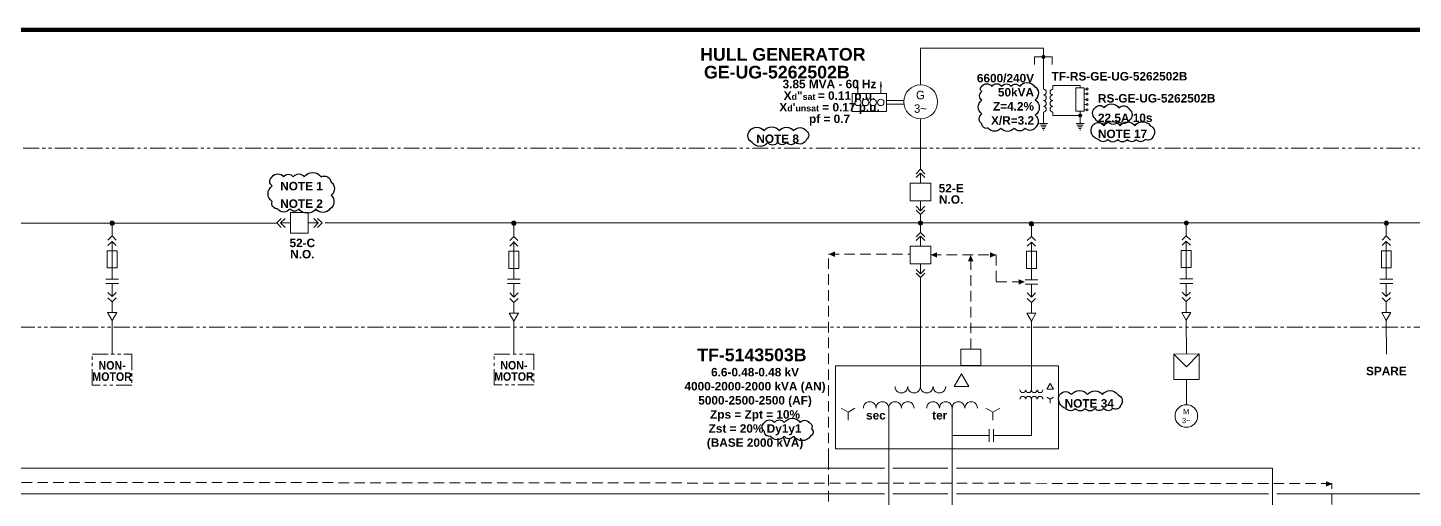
# Model space of a CAD drawing. Extents: x 0 to 1189, y 0 to 841.
# Drawn here: x 493.8 to 821.6, y 219.9 to 331.3 of the extents above; entities that cross this region are included whole.
import ezdxf

# ---------------------------------------------------------------- set-up
doc = ezdxf.new("R2010")
doc.units = 0
doc.header["$MEASUREMENT"] = 0
for name, pattern in [('CENTER', [2, 1.25, -0.25, 0.25, -0.25]), ('DGN2', [9.513832, 4.756916, -4.756916]), ('HIDDEN', [0.375, 0.25, -0.125]), ('PHANTOM', [2.5, 1.25, -0.25, 0.25, -0.25, 0.25, -0.25])]:
    doc.linetypes.add(name, pattern=pattern)
for name, color, linetype in [('E-BOARD', 4, 'PHANTOM'), ('E-BUSBAR', 5, 'Continuous'), ('E-CONNECTION DOT', 7, 'Continuous'), ('E-CONTRL. & DATA CABLE', 9, 'HIDDEN'), ('E-GEN LINE', 7, 'Continuous'), ('E-NOTE TEXT', 7, 'Continuous'), ('E-POWER CABLE', 3, 'Continuous'), ('E-SCOPE BOUNDARY', 7, 'CENTER'), ('E-SYMBOL', 2, 'Continuous'), ('E-TEXT 2', 7, 'Continuous'), ('E-TEXT 3', 3, 'Continuous'), ('REV CLOUD', 1, 'Continuous')]:
    doc.layers.add(name, color=color, linetype=linetype)
doc.layers.add('Level 1', color=7, linetype='Continuous', lineweight=0)
doc.layers.add('Level 50', color=7, linetype='Continuous', lineweight=0)
doc.styles.add('P80-ARIAL', font='arialbd.ttf')
doc.styles.add('P80-ARIAL-1', font='arialbd.ttf')
doc.styles.add('Styledgn032', font='arialbd.ttf')
doc.styles.add('Styledgn100', font='arialbd.ttf')

# ---------------------------------------------------------------- blocks, each defined once
blk = doc.blocks.new('CONEX31')
at = {"layer": 'E-CONNECTION DOT', "linetype": 'Continuous'}
h = blk.add_hatch(color=7, dxfattribs=at)
edge = h.paths.add_edge_path()
edge.add_arc((0, 0), 10, 0, 360)
at = {"layer": 'E-CONNECTION DOT', "color": 7, "linetype": 'Continuous', "lineweight": -2}
blk.add_circle((0, 0), 10, dxfattribs=at)
blk = doc.blocks.new('NA1')
at = {"layer": 'E-SYMBOL', "linetype": 'Continuous', "lineweight": -2}
for p, q in [((53.536, 0), (-53.536, 0)), ((53.536, -36.62), (-53.536, -36.62))]:
    blk.add_line(p, q, dxfattribs=at)
blk = doc.blocks.new('AnonymousCell365')
at = {"layer": 'E-SYMBOL', "linetype": 'Continuous', "lineweight": 0, "flags": 128}
for points in [[(0.97, 0.16), (0, 1.13), (-0.97, 0.16)], [(0.97, -1.13), (0, -0.16), (-0.97, -1.13)]]:
    blk.add_lwpolyline(points, dxfattribs=at)
blk = doc.blocks.new('AnonymousCell366')
at = {"layer": 'E-SYMBOL', "linetype": 'Continuous', "lineweight": 0, "flags": 128}
for points in [[(0.97, 1.13), (0, 0.16), (-0.97, 1.13)], [(0.97, -0.16), (0, -1.13), (-0.97, -0.16)]]:
    blk.add_lwpolyline(points, dxfattribs=at)
blk = doc.blocks.new('STARTG')
at = {"layer": 'E-SYMBOL', "linetype": 'Continuous', "lineweight": 0}
for p in [(-1, 0), (1, 0)]:
    blk.add_line(p, (0, -1), dxfattribs=at)
at = {"layer": 'E-SYMBOL', "linetype": 'Continuous', "lineweight": 0, "flags": 128}
blk.add_lwpolyline([(-1, 0), (1, 0), (1, -2), (-1, -2), (-1, 0)], dxfattribs=at)
blk = doc.blocks.new('MOT3PH1')
at = {"layer": 'E-SYMBOL', "linetype": 'Continuous', "lineweight": -2}
blk.add_circle((0, -53.4), 53.4, dxfattribs=at)
at = {"layer": 'E-SYMBOL', "linetype": 'Continuous', "lineweight": -2, "char_height": 25, "attachment_point": 5, "line_spacing_factor": 0.8, "style": 'P80-ARIAL-1'}
for s, insert in [('{\\Fdgn000|c0;3~}', (-0.8, -74.9)), ('{\\Fdgn000|c0;M}', (-0.8, -32.3))]:
    blk.add_mtext(s, dxfattribs=dict(at, insert=insert))
blk = doc.blocks.new('AnonymousCell602')
at = {"layer": 'E-SYMBOL', "linetype": 'Continuous', "lineweight": 13}
blk.add_circle((0, 0), 4.01, dxfattribs=at)
at = {"layer": 'E-SYMBOL', "linetype": 'Continuous', "lineweight": 13, "char_height": 2, "attachment_point": 5, "rotation": 0.0158, "line_spacing_factor": 0.8, "style": 'P80-ARIAL-1'}
for s, insert in [('{\\Fdgn000|c0;G}', (-0.06, 1.59)), ('{\\Fdgn000|c0;3~}', (-0.06, -1.61))]:
    blk.add_mtext(s, dxfattribs=dict(at, insert=insert))
blk = doc.blocks.new('AnonymousCell697')
at = {"layer": 'E-SYMBOL', "linetype": 'Continuous', "lineweight": 13}
for centre, major_axis in [((-4.5, 2.58), (0, 1.54)), ((-1.5, 2.58), (0, 1.54)), ((1.5, 2.58), (0, 1.54)), ((4.5, 2.58), (0, 1.54)), ((-12, -2.58), (0, -1.54)), ((-9, -2.58), (0, -1.54)), ((-6, -2.58), (0, -1.54)), ((-3, -2.58), (0, -1.54)), ((3, -2.58), (0, -1.54)), ((6, -2.58), (0, -1.54)), ((9, -2.57), (0, -1.54)), ((12, -2.57), (0, -1.54))]:
    blk.add_ellipse(centre, major_axis=major_axis, ratio=0.975, start_param=1.570796, end_param=4.712389, dxfattribs=at)
blk = doc.blocks.new('AnonymousCell695')
at = {"layer": 'E-SYMBOL', "linetype": 'Continuous', "lineweight": 0}
for p, q in [((-17.12, -3.56), (-18.75, -2.62)), ((-17.12, -3.56), (-15.5, -2.62)), ((17.12, -3.55), (15.5, -2.61)), ((17.12, -3.55), (18.75, -2.61)), ((-17.12, -5.43), (-17.12, -3.56)), ((17.12, -5.43), (17.12, -3.55))]:
    blk.add_line(p, q, dxfattribs=at)
at = {"layer": 'E-SYMBOL', "linetype": 'Continuous', "lineweight": 0, "flags": 128}
blk.add_lwpolyline([(9.73, 5.54), (8, 2.54), (11.46, 2.54), (9.73, 5.54)], dxfattribs=at)
at = {"layer": 'E-SYMBOL', "linetype": 'Continuous', "lineweight": 13}
blk.add_blockref('AnonymousCell697', (0, -0.04), dxfattribs=at)
at = {"layer": 'E-TEXT 2', "color": 7, "linetype": 'Continuous', "lineweight": 0, "char_height": 2, "attachment_point": 2, "rotation": 0.0158, "line_spacing_factor": 1.057056}
for s, insert, style in [('sec', (-10.54, -3.29), 'P80-ARIAL-1'), ('ter', (4.56, -3.28), 'Styledgn032')]:
    blk.add_mtext(s, dxfattribs=dict(at, insert=insert, style=style))
blk = doc.blocks.new('TRAFO1')
at = {"layer": 'E-SYMBOL', "linetype": 'Continuous', "lineweight": 0}
for centre, start, end in [((-42, 0), 180, 360), ((-14, 0), 180, 360), ((14, 0), 180, 360), ((42, 0), 180, 360), ((-42, -46.9), 0, 180), ((-14, -46.9), 0, 180), ((14, -46.9), 0, 180), ((42, -46.9), 0, 180)]:
    blk.add_arc(centre, 14, start, end, dxfattribs=at)
blk = doc.blocks.new('MV CB')
at = {"layer": 'E-SYMBOL', "linetype": 'Continuous', "lineweight": 13}
for p, q in [((0, -3.26), (0, -0.91)), ((0, -7.45), (0, -9.8))]:
    blk.add_line(p, q, dxfattribs=at)
at = {"layer": 'E-SYMBOL', "linetype": 'Continuous', "lineweight": 13, "flags": 128}
for points in [[(1.05, -1.05), (0, 0), (-1.05, -1.05)], [(2.44, -3.26), (-2.46, -3.26), (-2.45, -7.45), (2.44, -7.45), (2.44, -3.26)], [(1.05, -1.96), (0, -0.91), (-1.05, -1.96)], [(1.05, -8.75), (0, -9.8), (-1.05, -8.75)], [(1.05, -9.66), (0, -10.71), (-1.05, -9.66)]]:
    blk.add_lwpolyline(points, dxfattribs=at)
blk = doc.blocks.new('CONEX34')
at = {"layer": 'E-CONNECTION DOT', "linetype": 'Continuous'}
h = blk.add_hatch(color=7, dxfattribs=at)
edge = h.paths.add_edge_path()
edge.add_arc((0, 0), 10, 0, 360)
at = {"layer": 'E-CONNECTION DOT', "color": 7, "linetype": 'Continuous', "lineweight": 0}
blk.add_circle((0, 0), 10, dxfattribs=at)
blk = doc.blocks.new('TERRA1')
at = {"layer": 'E-SYMBOL', "linetype": 'Continuous', "lineweight": -2}
for p, q in [((0, 0), (0, -17.74)), ((-13.343, -17.74), (13.343, -17.74)), ((-10.243, -23.11), (10.243, -23.11)), ((-7.142, -28.48), (7.142, -28.48)), ((-4.046, -33.843), (4.046, -33.843)), ((-0.946, -39.213), (0.946, -39.213))]:
    blk.add_line(p, q, dxfattribs=at)
blk.add_point((0.007, -17.74), dxfattribs=at)
blk = doc.blocks.new('RESISTOR WITH TAP CHANGER')
at = {"layer": 'E-SYMBOL', "linetype": 'Continuous', "lineweight": 0}
for p, q in [((1.7, -0.26), (1, -0.26)), ((1.7, -0.26), (1, -0.26)), ((1.7, -0.26), (1, -0.26)), ((1.7, -0.26), (1, -0.26)), ((1.7, -1.41), (1, -1.41)), ((1.7, -1.41), (1, -1.41)), ((1.7, -1.41), (1, -1.41)), ((1.7, -1.41), (1, -1.41)), ((1.7, -2.77), (1, -2.77)), ((1.7, -2.77), (1, -2.77)), ((1.7, -2.77), (1, -2.77)), ((1.7, -2.77), (1, -2.77)), ((1.7, -3.93), (1, -3.93)), ((1.7, -3.93), (1, -3.93)), ((1.7, -3.93), (1, -3.93)), ((1.7, -3.93), (1, -3.93)), ((1.7, -5.2), (1, -5.2)), ((1.7, -5.2), (1, -5.2)), ((1.7, -5.2), (1, -5.2)), ((1.7, -5.2), (1, -5.2))]:
    blk.add_line(p, q, dxfattribs=at)
at = {"layer": 'E-SYMBOL', "linetype": 'Continuous', "lineweight": 13, "flags": 128}
blk.add_lwpolyline([(1, 0.01), (-1, 0.01), (-1, -5.5), (1.01, -5.5), (1, 0.01)], dxfattribs=at)
at = {"layer": 'E-SYMBOL', "linetype": 'Continuous', "lineweight": 0}
for centre in [(1.7, -0.26), (1.7, -0.26), (1.7, -0.26), (1.7, -0.26), (1.7, -1.41), (1.7, -1.41), (1.7, -1.41), (1.7, -1.41), (1.7, -2.77), (1.7, -2.77), (1.7, -2.77), (1.7, -2.77), (1.7, -3.93), (1.7, -3.93), (1.7, -3.93), (1.7, -3.93), (1.7, -5.2), (1.7, -5.2), (1.7, -5.2), (1.7, -5.2)]:
    blk.add_circle(centre, 0.25, dxfattribs=at)

msp = doc.modelspace()

# ---------------------------------------------------------------- hatches: boundary and pattern name
at = {"layer": 'E-CONNECTION DOT', "linetype": 'Continuous'}
h = msp.add_hatch(color=256, dxfattribs=at)
edge = h.paths.add_edge_path()
edge.add_arc((704.97, 285.05), 0.5, 0, 360)
at = {"layer": 'E-CONTRL. & DATA CABLE', "ltscale": 10}
for points in [[(683.23, 277.66), (684.72, 277.03), (684.72, 278.3)], [(707.41, 277.5), (708.9, 276.86), (708.9, 278.13)], [(716.85, 277.48), (717.49, 275.99), (716.22, 275.99)], [(722.91, 277.49), (721.42, 278.13), (721.42, 276.86)], [(729.7, 271.12), (728.2, 271.75), (728.2, 270.48)], [(802.42, 223.32), (800.93, 223.95), (800.93, 222.68)]]:
    msp.add_hatch(color=256, dxfattribs=at).paths.add_polyline_path(points)
at = {"layer": 'E-SYMBOL', "linetype": 'Continuous'}
for points in [[(695.63, 318.79), (695.86, 317.3), (695.39, 317.3)], [(690.14, 315.68), (690.37, 317.17), (689.9, 317.17)]]:
    msp.add_hatch(color=256, dxfattribs=at).paths.add_polyline_path(points)

# ---------------------------------------------------------------- linework, layer by layer
at = {"color": 1}
msp.add_lwpolyline([(664.59, 306.87, -0.520567), (667.92, 306.87, -0.520567), (671.6, 306.87, -0.520567), (674.97, 306.87, -0.520567), (677.99, 306.87, -0.520567), (678.01, 304.81, -0.520567), (675.4, 304.11, -0.520567), (673.29, 304.11, -0.520567), (671.18, 304.11, -0.520567), (668.85, 304.11, -0.520567), (665.19, 304.11, -0.520567)], format="xyb", close=True, dxfattribs=at)
at = {"layer": 'E-BOARD', "lineweight": 13, "ltscale": 3}
for points in [[(56.66, 260.39), (1013.96, 260.39), (1013.96, 302.78), (56.66, 302.78)], [(509.02, 253.99), (518.43, 253.99), (518.43, 246.7), (509.02, 246.7)], [(604.08, 254.02), (613.49, 254.02), (613.49, 246.73), (604.08, 246.73)]]:
    msp.add_lwpolyline(points, close=True, dxfattribs=at)
at = {"layer": 'E-BUSBAR', "linetype": 'Continuous', "lineweight": 30}
for p, q in [((81.62, 284.97), (552.69, 285.06)), ((1007.03, 284.97), (564.17, 285.05))]:
    msp.add_line(p, q, dxfattribs=at)
at = {"layer": 'E-CONNECTION DOT', "color": 7, "linetype": 'Continuous', "lineweight": 13}
msp.add_circle((704.97, 285.05), 0.5, dxfattribs=at)
at = {"layer": 'E-CONTRL. & DATA CABLE', "lineweight": 0, "ltscale": 10}
for p, q in [((683.23, 229.17), (683.23, 277.66)), ((683.23, 277.66), (702.51, 277.66)), ((716.87, 255.21), (716.87, 277.49))]:
    msp.add_line(p, q, dxfattribs=at)
for points in [[(790.48, 158.4), (802.29, 158.4), (802.29, 223.38), (72.9, 224.07), (72.9, 277.51), (96.88, 277.51)], [(707.41, 277.49), (722.92, 277.49), (722.92, 271.12), (729.67, 271.12)], [(683.23, 229.17), (683.23, 204.41)]]:
    msp.add_lwpolyline(points, dxfattribs=at)
at = {"layer": 'E-GEN LINE', "linetype": 'Continuous', "lineweight": 13, "ltscale": 0.25}
for points in [[(714.55, 255.21), (719.27, 255.21), (719.27, 251.29), (714.55, 251.29)], [(684.89, 251.28), (737.62, 251.28), (737.62, 231.59), (684.89, 231.59)]]:
    msp.add_lwpolyline(points, close=True, dxfattribs=at)
at = {"layer": 'E-POWER CABLE', "linetype": 'Continuous', "lineweight": 13}
for p, q in [((704.95, 326.45), (704.96, 317.76)), ((734.08, 326.45), (704.95, 326.45)), ((704.95, 325.59), (704.96, 317.76)), ((704.95, 325.59), (704.96, 317.76)), ((704.95, 325.59), (704.96, 317.76)), ((734.08, 326.45), (734.08, 324.93)), ((734.08, 324.93), (734.09, 316.72)), ((742.73, 317.56), (736.3, 317.55)), ((736.3, 316.72), (736.3, 317.55)), ((742.73, 317.01), (742.73, 317.56)), ((704.96, 309.75), (704.96, 297.75)), ((704.96, 309.75), (704.96, 297.75)), ((704.96, 309.75), (704.96, 297.75)), ((704.96, 309.75), (704.96, 297.75)), ((734.09, 311.31), (734.09, 309.85)), ((736.3, 311.31), (736.3, 310.48)), ((742.75, 310.48), (736.3, 310.48)), ((704.96, 287.05), (704.97, 284.77)), ((704.96, 287.05), (704.97, 284.77)), ((704.96, 287.05), (704.97, 284.77)), ((704.96, 287.05), (704.97, 284.77)), ((704.97, 282.83), (704.97, 285.05)), ((697.47, 209.77), (697.47, 241.22)), ((788.29, 164.51), (788.29, 227))]:
    msp.add_line(p, q, dxfattribs=at)
at = {"layer": 'E-POWER CABLE', "linetype": 'Continuous', "lineweight": 13, "ltscale": 0.25}
for p, q in [((742.73, 309.9), (742.73, 311.51)), ((704.97, 272.13), (704.97, 246.38)), ((731.22, 253.84), (731.22, 245.57)), ((731.23, 243.36), (731.23, 234.75)), ((735.67, 243.35), (736.46, 243.8)), ((735.67, 243.35), (735.67, 242.43)), ((712.47, 241.22), (712.47, 165.15)), ((721.2, 234.75), (712.47, 234.75)), ((731.23, 234.75), (722.23, 234.75)), ((418.12, 227), (696.47, 227)), ((698.47, 227), (711.47, 227)), ((713.47, 227), (788.29, 227)), ((418.12, 220.93), (696.47, 220.93)), ((698.47, 220.93), (711.47, 220.93)), ((713.47, 220.93), (787.29, 220.93)), ((789.29, 220.93), (942.63, 220.93))]:
    msp.add_line(p, q, dxfattribs=at)
at = {"layer": 'E-POWER CABLE', "linetype": 'Continuous', "lineweight": 0}
for p, q in [((513.72, 281.99), (513.72, 284.99)), ((608.78, 282.02), (608.78, 285.02)), ((731.22, 281.84), (731.22, 284.84)), ((767.87, 282.05), (767.87, 285.05)), ((815.19, 282), (815.19, 285)), ((513.72, 280.7), (513.72, 271.74)), ((608.78, 280.73), (608.78, 271.77)), ((731.22, 280.55), (731.22, 271.59)), ((767.87, 280.76), (767.87, 271.8)), ((815.19, 280.7), (815.19, 271.74)), ((513.72, 270.71), (513.72, 267.67)), ((608.78, 270.74), (608.79, 267.7)), ((731.22, 270.56), (731.22, 267.52)), ((767.87, 270.77), (767.87, 267.73)), ((815.19, 270.71), (815.19, 267.67)), ((513.72, 266.38), (513.73, 263.84)), ((608.79, 266.41), (608.79, 263.87)), ((731.22, 266.23), (731.22, 263.69)), ((767.87, 266.44), (767.87, 263.9)), ((815.19, 266.38), (815.19, 263.85)), ((513.73, 261.97), (513.73, 253.99)), ((608.79, 262), (608.79, 254.02)), ((731.22, 261.82), (731.22, 253.84)), ((767.87, 262.03), (767.88, 254.05)), ((815.19, 261.97), (815.2, 254)), ((767.88, 242.05), (767.88, 248.05))]:
    msp.add_line(p, q, dxfattribs=at)
at = {"layer": 'E-POWER CABLE', "linetype": 'Continuous', "lineweight": 13, "ltscale": 0.25}
for points in [[(734.88, 245.73), (735.67, 247.1), (736.46, 245.73), (734.88, 245.73)], [(735.67, 243.35), (734.88, 243.8)]]:
    msp.add_lwpolyline(points, dxfattribs=at)
at = {"layer": 'E-SCOPE BOUNDARY', "lineweight": 30, "ltscale": 10, "const_width": 1}
msp.add_lwpolyline([(1045.55, 330.45), (1045.55, 110.53), (951.07, 110.53), (951.1, 38.38), (120.26, 38.38), (120.26, 111.17), (29.5, 111.17), (29.5, 330.76), (1045.55, 330.76)], dxfattribs=at)
at = {"layer": 'E-SYMBOL', "linetype": 'Continuous', "lineweight": 13, "ltscale": 0.25}
for p, q in [((690.14, 315.69), (690.14, 318.78)), ((695.62, 315.69), (695.62, 318.43))]:
    msp.add_line(p, q, dxfattribs=at)
at = {"layer": 'E-SYMBOL', "linetype": 'Continuous', "lineweight": 13, "flags": 128}
msp.add_lwpolyline([(736.16, 322.55), (736.16, 324.34), (731.99, 324.34), (731.99, 322.55)], dxfattribs=at)
at = {"layer": 'E-SYMBOL', "linetype": 'Continuous', "lineweight": 13, "ltscale": 0.25}
msp.add_lwpolyline([(688.85, 315.68), (696.93, 315.68), (696.93, 311.47), (688.85, 311.47)], close=True, dxfattribs=at)
at = {"layer": 'E-SYMBOL', "linetype": 'Continuous', "lineweight": 13}
for points in [[(696.93, 314.01), (701.03, 314.01)], [(696.93, 313.14), (701.04, 313.14)]]:
    msp.add_lwpolyline(points, dxfattribs=at)
at = {"layer": 'E-SYMBOL', "linetype": 'Continuous', "lineweight": 0, "flags": 128}
for points in [[(514.9, 278.5), (512.54, 278.5), (512.54, 274.45), (514.9, 274.45), (514.9, 278.5)], [(609.96, 278.35), (607.6, 278.35), (607.61, 274.3), (609.96, 274.3), (609.96, 278.35)], [(732.4, 278.35), (730.04, 278.35), (730.04, 274.3), (732.4, 274.3), (732.4, 278.35)], [(769.05, 278.56), (766.69, 278.55), (766.69, 274.51), (769.05, 274.51), (769.05, 278.56)], [(816.37, 278.5), (814.01, 278.5), (814.01, 274.45), (816.37, 274.45), (816.37, 278.5)], [(513.73, 261.97), (514.81, 263.84), (512.64, 263.84), (513.73, 261.97)], [(608.79, 261.82), (609.87, 263.69), (607.7, 263.69), (608.79, 261.82)], [(731.22, 261.82), (732.3, 263.69), (730.14, 263.69), (731.22, 261.82)], [(767.87, 262.03), (768.96, 263.9), (766.79, 263.9), (767.87, 262.03)], [(815.19, 261.97), (816.28, 263.85), (814.11, 263.85), (815.19, 261.97)]]:
    msp.add_lwpolyline(points, dxfattribs=at)
at = {"layer": 'E-SYMBOL', "linetype": 'Continuous', "lineweight": 13, "ltscale": 0.25}
for centre in [(690.2, 313.57), (691.99, 313.57), (693.78, 313.57), (695.58, 313.57)]:
    msp.add_circle(centre, 0.754, dxfattribs=at)
at = {"layer": 'REV CLOUD'}
for points in [[(719.49, 317.38, -0.520567), (721.83, 317.38, -0.520567), (724.18, 317.38, -0.520567), (726.41, 317.38, -0.520567), (728.46, 317.38, -0.520567), (731.96, 317.38, -0.520567), (732.13, 314.22, -0.520567), (732.13, 310.54, -0.520567), (732.01, 307.53, -0.520567), (729.77, 307.53, -0.520567), (727.16, 307.53, -0.520567), (723.97, 307.53, -0.520567), (721.02, 307.53, -0.520567), (719.49, 308.49, -0.520567), (719.49, 310.88, -0.520567), (719.49, 314.08, -0.520567), (719.49, 316.17, -0.520567)], [(746.34, 312.33, -0.520567), (748.43, 312.33, -0.520567), (751.9, 312.33, -0.520567), (754.4, 311.92, -0.520567), (754.4, 309.39, -0.520567), (751.89, 309.08, -0.520567), (749.26, 309.08, -0.520567), (746.34, 309.8, -0.520567)], [(745.62, 308.08, -0.520567), (748.39, 308.08, -0.520567), (752.19, 308.08, -0.520567), (755.71, 308.08, -0.520567), (759.35, 308.08, -0.520567), (759.99, 305.53, -0.520567), (758.13, 304.83, -0.520567), (756.01, 304.83, -0.520567), (753.91, 304.83, -0.520567), (751.64, 304.83, -0.520567), (749.28, 304.83, -0.520567), (747.1, 304.83, -0.520567)], [(551.58, 295.97, -0.520567), (554.29, 295.97, -0.520567), (556.59, 295.97, -0.520567), (559.19, 295.97, -0.520567), (563.15, 295.97, -0.520567), (565.53, 294.75, -0.520567), (565.53, 291.61, -0.520567), (565.24, 288.39, -0.520567), (561.9, 288.39, -0.520567), (557.94, 288.39, -0.520567), (555.76, 288.39, -0.520567), (552.89, 288.39, -0.520567), (551.58, 290.13, -0.520567), (551.58, 293.82, -0.520567)], [(737.95, 244.44, -0.520567), (740.71, 244.44, -0.520567), (744.51, 244.44, -0.520567), (748.03, 244.44, -0.520567), (751.67, 244.44, -0.520567), (752.32, 241.89, -0.520567), (750.45, 241.19, -0.520567), (748.34, 241.19, -0.520567), (746.24, 241.19, -0.520567), (743.96, 241.19, -0.520567), (741.6, 241.19, -0.520567), (739.42, 241.19, -0.520567)], [(668.06, 237.84, -0.520567), (670.42, 237.84, -0.520567), (672.74, 237.84, -0.520567), (676.54, 237.84, -0.520567), (678.58, 237.84, -0.520567), (679.2, 236.38, -0.520567), (678.98, 234.59, -0.520567), (674.98, 234.59, -0.520567), (672.72, 234.59, -0.520567), (669.48, 234.59, -0.520567), (668.06, 235.75, -0.520567)]]:
    msp.add_lwpolyline(points, format="xyb", close=True, dxfattribs=at)

# ---------------------------------------------------------------- block references
at = {"color": 7, "linetype": 'Continuous', "lineweight": 13}
msp.add_blockref('AnonymousCell602', (705.03, 313.73), dxfattribs=at)
for name, p in [('RESISTOR WITH TAP CHANGER', (742.73, 317.01)), ('MV CB', (704.97, 297.75)), ('MV CB', (704.97, 282.83))]:
    msp.add_blockref(name, p)
at = {"rotation": 270}
msp.add_blockref('MV CB', (563.4, 285.06), dxfattribs=at)
at = {"color": 7, "linetype": 'Continuous', "lineweight": 0}
for name, p in [('AnonymousCell365', (513.72, 280.86)), ('AnonymousCell365', (767.87, 280.92)), ('AnonymousCell365', (815.19, 280.86)), ('AnonymousCell365', (608.78, 280.71)), ('AnonymousCell365', (731.22, 280.71)), ('AnonymousCell366', (513.72, 267.51)), ('AnonymousCell366', (608.79, 267.36)), ('AnonymousCell366', (731.22, 267.36)), ('AnonymousCell366', (767.87, 267.57)), ('AnonymousCell366', (815.19, 267.51)), ('AnonymousCell695', (704.97, 243.84))]:
    msp.add_blockref(name, p, dxfattribs=at)
at = {"layer": 'Level 1', "color": 7, "linetype": 'Continuous', "lineweight": 13, "extrusion": (0, 0, -1), "xscale": 0.03774705684750002, "yscale": 0.03871493010000003, "zscale": -0.06288975000000001, "rotation": 359.9841592743838}
for p in [(-734.07, 324.34), (-742.75, 310.48)]:
    msp.add_blockref('CONEX34', p, dxfattribs=at)
at = {"layer": 'Level 1', "color": 5, "linetype": 'DGN2', "lineweight": 13, "extrusion": (0, 0, -1), "zscale": -0.06288975000000001}
for name, p, xscale, yscale, rotation in [('TRAFO1', (-736.3, 314.01), 0.04839366262500002, 0.04718382105937503, 89.98415927440303), ('TERRA1', (-734.09, 309.85), 0.07077573158906253, 0.07259049393750001, 359.9841592744069), ('TERRA1', (-742.73, 309.9), 0.07077573158906253, 0.07259049393750001, 359.9841592744069), ('TRAFO1', (-731.23, 243.36), 0.04839366262500001, 0.04718382105937503, 179.9683185465412)]:
    msp.add_blockref(name, p, dxfattribs=dict(at, xscale=xscale, yscale=yscale, rotation=rotation))
at = {"layer": 'Level 1', "color": 7, "linetype": 'Continuous', "lineweight": 0}
for name, p, xscale, yscale, zscale, rotation in [('CONEX31', (513.72, 284.99), 0.05000000000000002, 0.05000000000000002, 0.05000000000000002, 0.01584072561617136), ('CONEX31', (608.78, 285.02), 0.05000000000000002, 0.05000000000000002, 0.05000000000000002, 0.01584072561617136), ('CONEX31', (731.22, 284.84), 0.05000000000000002, 0.05000000000000002, 0.05000000000000002, 0.01584072561617136), ('CONEX31', (767.87, 285.05), 0.05000000000000002, 0.05000000000000002, 0.05000000000000002, 0.01584072561617136), ('CONEX31', (815.19, 285), 0.05000000000000002, 0.05000000000000002, 0.05000000000000002, 0.01584072561617136), ('STARTG', (767.88, 254.05), 3, 3, 3, 0.01584072559316328)]:
    msp.add_blockref(name, p, dxfattribs=dict(at, xscale=xscale, yscale=yscale, zscale=zscale, rotation=rotation))
at = {"layer": 'Level 1', "color": 1, "linetype": 'Continuous', "lineweight": 0, "xscale": 0.05000000000000002, "yscale": 0.05000000000000002, "zscale": 0.05000000000000002, "rotation": 0.01584072561617136}
msp.add_blockref('MOT3PH1', (767.88, 242.05), dxfattribs=at)
at = {"layer": 'Level 50', "color": 7, "linetype": 'Continuous', "lineweight": 0, "xscale": 0.02817221421602481, "yscale": 0.02817221421602481, "zscale": 0.03435112234845274}
for p, rotation in [((513.72, 271.74, -0.09), 0.01584072559316328), ((608.78, 271.77, -0.09), 0.01584072559316328), ((731.22, 271.59, -0.09), 0.01584072559316328), ((767.87, 271.8, -0.09), 0.01584072559316328), ((815.19, 271.74, -0.09), 0.01584072559316328), ((721.2, 234.77, -0.09), 90.01584072559316)]:
    msp.add_blockref('NA1', p, dxfattribs=dict(at, rotation=rotation))

# ---------------------------------------------------------------- texts
at = {"layer": 'E-NOTE TEXT', "style": 'Styledgn100'}
for s, p in [('NOTE 1', (553.5, 292.78)), ('NOTE 2', (553.5, 288.63))]:
    msp.add_text(s, height=2, rotation=0.0158, dxfattribs=at).set_placement(p)
at = {"layer": 'E-NOTE TEXT', "linetype": 'Continuous', "lineweight": 0, "insert": (746.97, 308.91), "char_height": 2, "width": 24.5171, "attachment_point": 7, "rotation": 0.0158, "line_spacing_factor": 0.8, "style": 'Styledgn100'}
msp.add_mtext('22.5A 10s', dxfattribs=at)
at = {"layer": 'E-NOTE TEXT', "linetype": 'Continuous', "lineweight": 0, "char_height": 2, "attachment_point": 7, "rotation": 0.0158, "line_spacing_factor": 0.8, "style": 'Styledgn100'}
for s, insert in [('NOTE 8', (666.15, 303.96)), ('NOTE 17', (746.97, 305.12)), ('NOTE 34', (739.09, 241.33))]:
    msp.add_mtext(s, dxfattribs=dict(at, insert=insert))
at = {"layer": 'E-TEXT 2', "linetype": 'Continuous', "lineweight": 0, "char_height": 2, "rotation": 0.0158}
for s, insert, attachment_point, line_spacing_factor, style in [('\\pxqc;3.85 MVA - 60 Hz\\PX{\\H0.75x;d\\H1.33333x;"\\H0.75x;sat \\H1.33333x;= 0.11 p.u.\\PX\\H0.75x;d\\H1.33333x;\'\\H0.75x;unsat\\H1.33333x; = 0.17 p.u.\\Ppf = 0.7}', (671.58, 308.1), 7, 0.822995, 'P80-ARIAL'), ('RS-GE-UG-5262502B', (746.97, 314.54), 4, 0.8, 'Styledgn100'), ('52-E\\PN.O.', (712.24, 291.93), 5, 0.8, 'Styledgn100'), ('52-C\\PN.O.', (558.73, 278.99), 5, 0.8, 'Styledgn100'), ('{\\W0.9;NON-\\PMOTOR}', (608.79, 250.04), 5, 0.8, 'Styledgn032'), ('{\\W0.9;NON-\\PMOTOR}', (513.73, 250.01), 5, 0.8, 'Styledgn032'), ('SPARE', (815.2, 250.01), 5, 0.8, 'P80-ARIAL-1')]:
    msp.add_mtext(s, dxfattribs=dict(at, insert=insert, attachment_point=attachment_point, line_spacing_factor=line_spacing_factor, style=style))
for s, insert, width, attachment_point, line_spacing_factor, style in [('\\pxsm1,qr;6600/240V\\P50kVA\\PZ=4.2%\\PX/R=3.2', (731.84, 314.3), 34.2169, 6, 0.822995, 'P80-ARIAL'), ('TF-RS-GE-UG-5262502B', (735.99, 319.75), 32.6039, 4, 0.8, 'Styledgn100')]:
    msp.add_mtext(s, dxfattribs=dict(at, insert=insert, width=width, attachment_point=attachment_point, line_spacing_factor=line_spacing_factor, style=style))
at = {"layer": 'E-TEXT 2', "linetype": 'Continuous', "lineweight": 13, "insert": (641.46, 250.76), "char_height": 2, "width": 48.7582, "attachment_point": 1, "style": 'Styledgn100'}
msp.add_mtext('\\pxqc;6.6-0.48-0.48 kV\\P4000-2000-2000 kVA (AN)\\P5000-2500-2500 (AF)\\PZps = Zpt = 10%\\PZst = 20% Dy1y1\\P(BASE 2000 kVA)', dxfattribs=at)
at = {"layer": 'E-TEXT 3', "linetype": 'Continuous', "lineweight": 0, "char_height": 3, "rotation": 0.0158, "line_spacing_factor": 0.8}
for s, insert, attachment_point, style in [('HULL GENERATOR', (652.86, 323.41), 7, 'P80-ARIAL'), ('GE-UG-5262502B', (670.99, 320.73), 5, 'P80-ARIAL'), ('TF-5143503B', (665.09, 253.82), 5, 'Styledgn100')]:
    msp.add_mtext(s, dxfattribs=dict(at, insert=insert, attachment_point=attachment_point, style=style))

doc.saveas('drawing.dxf')
